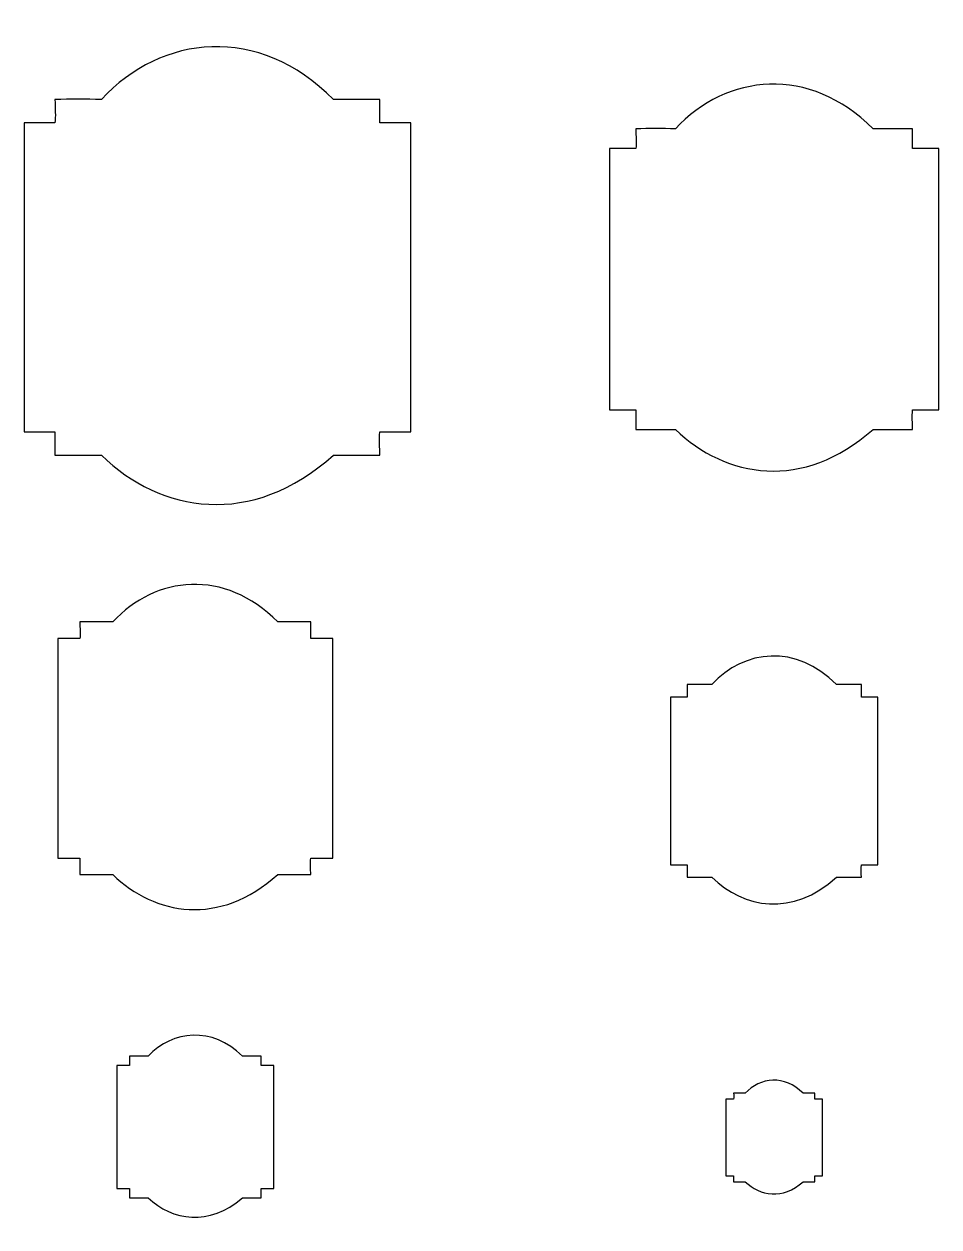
# Model space of a CAD drawing. Header units: centimetres. Extents: x -9.1 to 6.5, y -6.9 to 13.7.
import ezdxf

# ---------------------------------------------------------------- set-up
doc = ezdxf.new("R2010")
doc.units = ezdxf.units.CM
doc.header["$MEASUREMENT"] = 0
doc.layers.add('Layer 1', color=7, linetype='Continuous')

msp = doc.modelspace()

# ---------------------------------------------------------------- linework, layer by layer
at = {"layer": 'Layer 1', "color": 16, "lineweight": 25}
msp.add_open_spline([(-3.03497, 12.39537), (-3.03497, 12.26969), (-3.03497, 12.12417), (-3.03497, 11.9985), (-3.03497, 11.9985), (-2.77039, 11.9985), (-2.77039, 11.9985), (-2.5058, 11.9985), (-2.5058, 11.9985), (-2.5058, 9.88183), (-2.5058, 9.74954), (-2.5058, 6.70683), (-2.5058, 6.70683), (-2.77038, 6.70683), (-2.90268, 6.70683), (-3.03497, 6.70683), (-3.03497, 6.70683), (-3.04871, 6.56512), (-3.03497, 6.44225), (-3.03497, 6.30995), (-3.03497, 6.30995), (-3.29955, 6.30995), (-3.56414, 6.30995), (-3.82872, 6.30995), (-3.82872, 6.30995), (-5.22989, 5.05246), (-6.78713, 5.32592), (-7.79747, 6.30995), (-7.79747, 6.30995), (-8.06205, 6.30995), (-8.19435, 6.30995), (-8.59122, 6.30995), (-8.59122, 6.30995), (-8.59122, 6.44224), (-8.59122, 6.57453), (-8.59122, 6.70683), (-8.59122, 6.70683), (-8.72351, 6.70683), (-8.8558, 6.70683), (-9.12039, 6.70683), (-9.12039, 6.70683), (-9.12039, 9.35266), (-9.12039, 9.48496), (-9.12039, 11.9985), (-9.12039, 11.9985), (-8.85581, 11.9985), (-8.72351, 11.9985), (-8.59122, 11.9985), (-8.59122, 11.9985), (-8.57881, 12.09494), (-8.58924, 12.24438), (-8.59122, 12.39537), (-8.59122, 12.39537), (-8.32705, 12.40141), (-8.06266, 12.40077), (-7.79747, 12.39537), (-7.79747, 12.39537), (-6.77301, 13.51009), (-5.10133, 13.68606), (-3.82872, 12.39537), (-3.82872, 12.39537), (-3.43184, 12.39537), (-3.29955, 12.39537), (-3.03497, 12.39537)], degree=3, knots=[0, 0, 0, 0, 0.05882353, 0.05882353, 0.05882353, 0.05882353, 0.11764706, 0.11764706, 0.11764706, 0.11764706, 0.17647059, 0.17647059, 0.17647059, 0.17647059, 0.23529412, 0.23529412, 0.23529412, 0.23529412, 0.29411765, 0.29411765, 0.29411765, 0.29411765, 0.35294118, 0.35294118, 0.35294118, 0.35294118, 0.41176471, 0.41176471, 0.41176471, 0.41176471, 0.47058824, 0.47058824, 0.47058824, 0.47058824, 0.52941176, 0.52941176, 0.52941176, 0.52941176, 0.58823529, 0.58823529, 0.58823529, 0.58823529, 0.64705882, 0.64705882, 0.64705882, 0.64705882, 0.70588235, 0.70588235, 0.70588235, 0.70588235, 0.76470588, 0.76470588, 0.76470588, 0.76470588, 0.82352941, 0.82352941, 0.82352941, 0.82352941, 0.88235294, 0.88235294, 0.88235294, 0.88235294, 1, 1, 1, 1], dxfattribs=at)
at = {"layer": 'Layer 1', "color": 30, "lineweight": 25}
msp.add_open_spline([(6.07886, 11.89441), (6.07886, 11.7882), (6.07886, 11.66521), (6.07886, 11.559), (6.07886, 11.559), (6.30429, 11.559), (6.30429, 11.559), (6.52971, 11.559), (6.52971, 11.559), (6.52971, 9.77013), (6.52971, 9.65833), (6.52971, 7.08684), (6.52971, 7.08684), (6.30428, 7.08684), (6.19157, 7.08684), (6.07886, 7.08684), (6.07886, 7.08684), (6.06715, 6.96708), (6.07886, 6.86323), (6.07886, 6.75143), (6.07886, 6.75143), (5.85343, 6.75143), (5.62801, 6.75143), (5.40258, 6.75143), (5.40258, 6.75143), (4.20879, 5.68868), (2.88203, 5.9198), (2.02122, 6.75143), (2.02122, 6.75143), (1.79579, 6.75143), (1.68308, 6.75143), (1.34494, 6.75143), (1.34494, 6.75143), (1.34494, 6.86323), (1.34494, 6.97504), (1.34494, 7.08684), (1.34494, 7.08684), (1.23223, 7.08684), (1.11951, 7.08684), (0.89409, 7.08684), (0.89409, 7.08684), (0.89409, 9.32292), (0.89409, 9.43473), (0.89409, 11.559), (0.89409, 11.559), (1.11952, 11.559), (1.23223, 11.559), (1.34494, 11.559), (1.34494, 11.559), (1.35551, 11.6405), (1.34661, 11.7668), (1.34494, 11.89441), (1.34494, 11.89441), (1.57001, 11.89951), (1.79527, 11.89897), (2.02122, 11.89441), (2.02122, 11.89441), (2.89406, 12.8365), (4.31833, 12.98521), (5.40258, 11.89441), (5.40258, 11.89441), (5.74072, 11.89441), (5.85343, 11.89441), (6.07886, 11.89441)], degree=3, knots=[0, 0, 0, 0, 0.05882353, 0.05882353, 0.05882353, 0.05882353, 0.11764706, 0.11764706, 0.11764706, 0.11764706, 0.17647059, 0.17647059, 0.17647059, 0.17647059, 0.23529412, 0.23529412, 0.23529412, 0.23529412, 0.29411765, 0.29411765, 0.29411765, 0.29411765, 0.35294118, 0.35294118, 0.35294118, 0.35294118, 0.41176471, 0.41176471, 0.41176471, 0.41176471, 0.47058824, 0.47058824, 0.47058824, 0.47058824, 0.52941176, 0.52941176, 0.52941176, 0.52941176, 0.58823529, 0.58823529, 0.58823529, 0.58823529, 0.64705882, 0.64705882, 0.64705882, 0.64705882, 0.70588235, 0.70588235, 0.70588235, 0.70588235, 0.76470588, 0.76470588, 0.76470588, 0.76470588, 0.82352941, 0.82352941, 0.82352941, 0.82352941, 0.88235294, 0.88235294, 0.88235294, 0.88235294, 1, 1, 1, 1], dxfattribs=at)
at = {"layer": 'Layer 1', "color": 1, "lineweight": 25}
msp.add_open_spline([(-4.21672, 3.4577), (-4.21672, 3.36841), (-4.21672, 3.26502), (-4.21672, 3.17573), (-4.21672, 3.17573), (-4.02869, 3.17573), (-4.02869, 3.17573), (-3.84065, 3.17573), (-3.84065, 3.17573), (-3.84065, 1.67187), (-3.84065, 1.57788), (-3.84065, -0.58392), (-3.84065, -0.58392), (-4.02868, -0.58392), (-4.1227, -0.58392), (-4.21672, -0.58392), (-4.21672, -0.58392), (-4.22648, -0.6846), (-4.21672, -0.7719), (-4.21672, -0.86589), (-4.21672, -0.86589), (-4.40475, -0.86589), (-4.59279, -0.86589), (-4.78082, -0.86589), (-4.78082, -0.86589), (-5.7766, -1.75932), (-6.88329, -1.56503), (-7.60133, -0.86589), (-7.60133, -0.86589), (-7.78936, -0.86589), (-7.88338, -0.86589), (-8.16543, -0.86589), (-8.16543, -0.86589), (-8.16543, -0.7719), (-8.16543, -0.67791), (-8.16543, -0.58392), (-8.16543, -0.58392), (-8.25945, -0.58392), (-8.35346, -0.58392), (-8.5415, -0.58392), (-8.5415, -0.58392), (-8.5415, 1.2959), (-8.5415, 1.38989), (-8.5415, 3.17573), (-8.5415, 3.17573), (-8.35347, 3.17573), (-8.25945, 3.17573), (-8.16543, 3.17573), (-8.16543, 3.17573), (-8.15661, 3.24425), (-8.16403, 3.35042), (-8.16543, 3.4577), (-8.16543, 3.4577), (-7.97769, 3.46199), (-7.7898, 3.46154), (-7.60133, 3.4577), (-7.60133, 3.4577), (-6.87327, 4.24969), (-5.68524, 4.37471), (-4.78082, 3.4577), (-4.78082, 3.4577), (-4.49877, 3.4577), (-4.40475, 3.4577), (-4.21672, 3.4577)], degree=3, knots=[0, 0, 0, 0, 0.05882353, 0.05882353, 0.05882353, 0.05882353, 0.11764706, 0.11764706, 0.11764706, 0.11764706, 0.17647059, 0.17647059, 0.17647059, 0.17647059, 0.23529412, 0.23529412, 0.23529412, 0.23529412, 0.29411765, 0.29411765, 0.29411765, 0.29411765, 0.35294118, 0.35294118, 0.35294118, 0.35294118, 0.41176471, 0.41176471, 0.41176471, 0.41176471, 0.47058824, 0.47058824, 0.47058824, 0.47058824, 0.52941176, 0.52941176, 0.52941176, 0.52941176, 0.58823529, 0.58823529, 0.58823529, 0.58823529, 0.64705882, 0.64705882, 0.64705882, 0.64705882, 0.70588235, 0.70588235, 0.70588235, 0.70588235, 0.76470588, 0.76470588, 0.76470588, 0.76470588, 0.82352941, 0.82352941, 0.82352941, 0.82352941, 0.88235294, 0.88235294, 0.88235294, 0.88235294, 1, 1, 1, 1], dxfattribs=at)
at = {"layer": 'Layer 1', "color": 6, "lineweight": 25}
msp.add_open_spline([(5.20221, 2.38537), (5.20221, 2.31729), (5.20221, 2.23846), (5.20221, 2.17038), (5.20221, 2.17038), (5.34415, 2.17038), (5.34415, 2.17038), (5.48608, 2.17038), (5.48608, 2.17038), (5.48608, 1.02378), (5.48608, 0.95212), (5.48608, -0.69612), (5.48608, -0.69612), (5.34415, -0.69612), (5.27318, -0.69612), (5.20221, -0.69612), (5.20221, -0.69612), (5.19484, -0.77288), (5.20221, -0.83945), (5.20221, -0.91111), (5.20221, -0.91111), (5.06028, -0.91111), (4.91834, -0.91111), (4.77641, -0.91111), (4.77641, -0.91111), (4.02476, -1.59229), (3.18939, -1.44416), (2.6474, -0.91111), (2.6474, -0.91111), (2.50547, -0.91111), (2.4345, -0.91111), (2.2216, -0.91111), (2.2216, -0.91111), (2.2216, -0.83945), (2.2216, -0.76778), (2.2216, -0.69612), (2.2216, -0.69612), (2.15063, -0.69612), (2.07966, -0.69612), (1.93773, -0.69612), (1.93773, -0.69612), (1.93773, 0.73713), (1.93773, 0.80879), (1.93773, 2.17038), (1.93773, 2.17038), (2.07966, 2.17038), (2.15063, 2.17038), (2.2216, 2.17038), (2.2216, 2.17038), (2.22826, 2.22262), (2.22266, 2.30357), (2.2216, 2.38537), (2.2216, 2.38537), (2.36331, 2.38864), (2.50514, 2.38829), (2.6474, 2.38537), (2.6474, 2.38537), (3.19697, 2.98921), (4.09373, 3.08454), (4.77641, 2.38537), (4.77641, 2.38537), (4.98931, 2.38537), (5.06028, 2.38537), (5.20221, 2.38537)], degree=3, knots=[0, 0, 0, 0, 0.05882353, 0.05882353, 0.05882353, 0.05882353, 0.11764706, 0.11764706, 0.11764706, 0.11764706, 0.17647059, 0.17647059, 0.17647059, 0.17647059, 0.23529412, 0.23529412, 0.23529412, 0.23529412, 0.29411765, 0.29411765, 0.29411765, 0.29411765, 0.35294118, 0.35294118, 0.35294118, 0.35294118, 0.41176471, 0.41176471, 0.41176471, 0.41176471, 0.47058824, 0.47058824, 0.47058824, 0.47058824, 0.52941176, 0.52941176, 0.52941176, 0.52941176, 0.58823529, 0.58823529, 0.58823529, 0.58823529, 0.64705882, 0.64705882, 0.64705882, 0.64705882, 0.70588235, 0.70588235, 0.70588235, 0.70588235, 0.76470588, 0.76470588, 0.76470588, 0.76470588, 0.82352941, 0.82352941, 0.82352941, 0.82352941, 0.88235294, 0.88235294, 0.88235294, 0.88235294, 1, 1, 1, 1], dxfattribs=at)
at = {"layer": 'Layer 1', "color": 216, "lineweight": 25}
msp.add_open_spline([(-5.06317, -3.97253), (-5.06317, -4.02253), (-5.06317, -4.08043), (-5.06317, -4.13044), (-5.06317, -4.13044), (-4.95575, -4.13044), (-4.95575, -4.13044), (-4.84833, -4.13044), (-4.84833, -4.13044), (-4.84833, -4.9726), (-4.84833, -5.02524), (-4.84833, -6.23584), (-4.84833, -6.23584), (-4.95575, -6.23584), (-5.00946, -6.23584), (-5.06317, -6.23584), (-5.06317, -6.23584), (-5.06874, -6.29222), (-5.06317, -6.34111), (-5.06317, -6.39375), (-5.06317, -6.39375), (-5.17059, -6.39375), (-5.27801, -6.39375), (-5.38543, -6.39375), (-5.38543, -6.39375), (-5.9543, -6.89407), (-6.58653, -6.78527), (-6.99672, -6.39375), (-6.99672, -6.39375), (-7.10414, -6.39375), (-7.15785, -6.39375), (-7.31898, -6.39375), (-7.31898, -6.39375), (-7.31898, -6.34111), (-7.31898, -6.28848), (-7.31898, -6.23584), (-7.31898, -6.23584), (-7.37269, -6.23584), (-7.4264, -6.23584), (-7.53382, -6.23584), (-7.53382, -6.23584), (-7.53382, -5.18314), (-7.53382, -5.1305), (-7.53382, -4.13044), (-7.53382, -4.13044), (-7.4264, -4.13044), (-7.37269, -4.13044), (-7.31898, -4.13044), (-7.31898, -4.13044), (-7.31394, -4.09207), (-7.31819, -4.03261), (-7.31898, -3.97253), (-7.31898, -3.97253), (-7.21173, -3.97013), (-7.10439, -3.97038), (-6.99672, -3.97253), (-6.99672, -3.97253), (-6.58079, -3.52902), (-5.9021, -3.459), (-5.38543, -3.97253), (-5.38543, -3.97253), (-5.2243, -3.97253), (-5.17059, -3.97253), (-5.06317, -3.97253)], degree=3, knots=[0, 0, 0, 0, 0.05882353, 0.05882353, 0.05882353, 0.05882353, 0.11764706, 0.11764706, 0.11764706, 0.11764706, 0.17647059, 0.17647059, 0.17647059, 0.17647059, 0.23529412, 0.23529412, 0.23529412, 0.23529412, 0.29411765, 0.29411765, 0.29411765, 0.29411765, 0.35294118, 0.35294118, 0.35294118, 0.35294118, 0.41176471, 0.41176471, 0.41176471, 0.41176471, 0.47058824, 0.47058824, 0.47058824, 0.47058824, 0.52941176, 0.52941176, 0.52941176, 0.52941176, 0.58823529, 0.58823529, 0.58823529, 0.58823529, 0.64705882, 0.64705882, 0.64705882, 0.64705882, 0.70588235, 0.70588235, 0.70588235, 0.70588235, 0.76470588, 0.76470588, 0.76470588, 0.76470588, 0.82352941, 0.82352941, 0.82352941, 0.82352941, 0.88235294, 0.88235294, 0.88235294, 0.88235294, 1, 1, 1, 1], dxfattribs=at)
at = {"layer": 'Layer 1', "color": 56, "lineweight": 25}
msp.add_open_spline([(4.40559, -4.60738), (4.40559, -4.63862), (4.40559, -4.67479), (4.40559, -4.70603), (4.40559, -4.70603), (4.47166, -4.70603), (4.47166, -4.70603), (4.53772, -4.70603), (4.53772, -4.70603), (4.53772, -5.23215), (4.53772, -5.26504), (4.53772, -6.02134), (4.53772, -6.02134), (4.47166, -6.02134), (4.43862, -6.02134), (4.40559, -6.02134), (4.40559, -6.02134), (4.40216, -6.05656), (4.40559, -6.08711), (4.40559, -6.11999), (4.40559, -6.11999), (4.33953, -6.11999), (4.27346, -6.11999), (4.20739, -6.11999), (4.20739, -6.11999), (3.85752, -6.43256), (3.46868, -6.36458), (3.2164, -6.11999), (3.2164, -6.11999), (3.15033, -6.11999), (3.1173, -6.11999), (3.0182, -6.11999), (3.0182, -6.11999), (3.0182, -6.08711), (3.0182, -6.05422), (3.0182, -6.02134), (3.0182, -6.02134), (2.98517, -6.02134), (2.95213, -6.02134), (2.88607, -6.02134), (2.88607, -6.02134), (2.88607, -5.36368), (2.88607, -5.3308), (2.88607, -4.70603), (2.88607, -4.70603), (2.95213, -4.70603), (2.98517, -4.70603), (3.0182, -4.70603), (3.0182, -4.70603), (3.0213, -4.68206), (3.01868, -4.64491), (3.0182, -4.60738), (3.0182, -4.60738), (3.08416, -4.60588), (3.15018, -4.60604), (3.2164, -4.60738), (3.2164, -4.60738), (3.4722, -4.3303), (3.88962, -4.28656), (4.20739, -4.60738), (4.20739, -4.60738), (4.30649, -4.60738), (4.33952, -4.60738), (4.40559, -4.60738)], degree=3, knots=[0, 0, 0, 0, 0.05882353, 0.05882353, 0.05882353, 0.05882353, 0.11764706, 0.11764706, 0.11764706, 0.11764706, 0.17647059, 0.17647059, 0.17647059, 0.17647059, 0.23529412, 0.23529412, 0.23529412, 0.23529412, 0.29411765, 0.29411765, 0.29411765, 0.29411765, 0.35294118, 0.35294118, 0.35294118, 0.35294118, 0.41176471, 0.41176471, 0.41176471, 0.41176471, 0.47058824, 0.47058824, 0.47058824, 0.47058824, 0.52941176, 0.52941176, 0.52941176, 0.52941176, 0.58823529, 0.58823529, 0.58823529, 0.58823529, 0.64705882, 0.64705882, 0.64705882, 0.64705882, 0.70588235, 0.70588235, 0.70588235, 0.70588235, 0.76470588, 0.76470588, 0.76470588, 0.76470588, 0.82352941, 0.82352941, 0.82352941, 0.82352941, 0.88235294, 0.88235294, 0.88235294, 0.88235294, 1, 1, 1, 1], dxfattribs=at)

doc.saveas('drawing.dxf')
